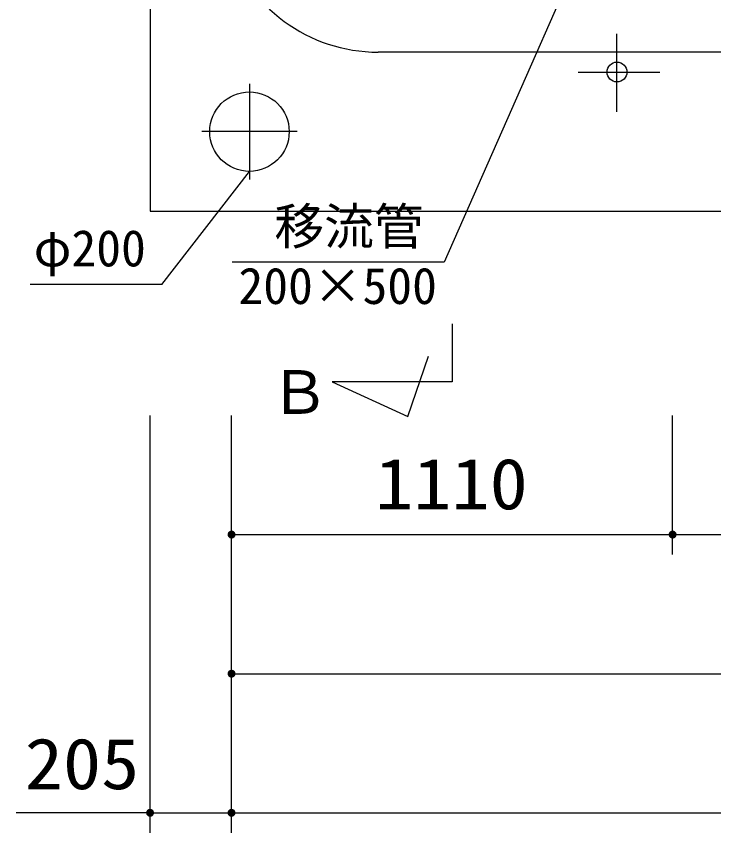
# Model space of a CAD drawing. Units: millimetres, scale not verified. Extents: x -14850 to 14850, y -10500 to 10500.
# Drawn here: x -10952 to -9197, y -2318 to -264 of the extents above; entities that cross this region are included whole.
import ezdxf
from ezdxf.enums import TextEntityAlignment as Align

# ---------------------------------------------------------------- set-up
doc = ezdxf.new("R2010")
doc.units = ezdxf.units.MM
doc.header["$LTSCALE"] = 50
doc.linetypes.add('CHAIN1', pattern=[8, 5, -1, 1, -1])
doc.layers.add('0-1_機器', color=3, linetype='Continuous', lineweight=25)
doc.layers.add('0-2_製作', color=5, linetype='Continuous', lineweight=25)
doc.styles.add('ＭＳ ゴシック', font='')
doc.styles.get('ＭＳ ゴシック').set_extended_font_data('MS Gothic')

msp = doc.modelspace()

# ---------------------------------------------------------------- linework, layer by layer
at = {"layer": '0-1_機器', "color": 7}
for p, q in [((-9440.6, -504.73), (-9440.6, -308.25)), ((-9537.93, -404.52), (-9332.78, -404.52))]:
    msp.add_line(p, q, dxfattribs=at)
at = {"layer": '0-1_機器'}
for p, q in [((-7594.39, -354.52), (-10041.51, -354.52)), ((-9855.6, -1037.98), (-9855.6, -1184.34)), ((-9855.6, -1184.34), (-10157.1, -1184.34))]:
    msp.add_line(p, q, dxfattribs=at)
at = {"layer": '0-1_機器', "color": 2, "linetype": 'CHAIN1'}
for p, q in [((-10365.6, -434.52), (-10365.6, -674.52)), ((-10245.6, -554.52), (-10485.6, -554.52))]:
    msp.add_line(p, q, dxfattribs=at)
at = {"layer": '0-1_機器', "color": 2}
for q in [(-10365.6, -654.52), (-10917.57, -938.79)]:
    msp.add_line((-10585.94, -938.79), q, dxfattribs=at)
msp.add_lwpolyline([(-10615.6, 1745.48), (-10615.6, -754.52), (-6415.6, -754.52)], dxfattribs=at)
at = {"layer": '0-1_機器'}
for points in [[(-9379.78, 242.16), (-9875.2, -882.59), (-10409.34, -882.59)], [(-10157.1, -1184.34), (-9966.77, -1270.86), (-9914.87, -1119.46)]]:
    msp.add_lwpolyline(points, dxfattribs=at)
at = {"layer": '0-1_機器', "color": 7}
msp.add_circle((-9440.6, -404.52), 25, dxfattribs=at)
at = {"layer": '0-1_機器', "color": 2}
msp.add_circle((-10365.6, -554.52), 100, dxfattribs=at)
at = {"layer": '0-1_機器'}
msp.add_arc((-10041.51, 45.48), 400, 197.4576, 270, dxfattribs=at)
at = {"layer": '0-2_製作', "color": 2}
for p, q in [((-10615.6, -2318.27), (-10615.6, -1268.63)), ((-10410.6, -2318.27), (-10410.6, -1268.63)), ((-9300.6, -1618.27), (-9300.6, -1268.63)), ((-10410.6, -1568.27), (-9300.6, -1568.27)), ((-9300.6, -1568.27), (-8360.6, -1568.27)), ((-10410.6, -1918.27), (-7140.6, -1918.27)), ((-10615.6, -2268.27), (-10952.22, -2268.27)), ((-10615.6, -2268.27), (-10410.6, -2268.27)), ((-10410.6, -2268.27), (-6520.6, -2268.27))]:
    msp.add_line(p, q, dxfattribs=at)
at = {"layer": '0-2_製作'}
for points in [[(-10417.45, -1560.98), (-10410.6, -1568.27), (-10418.31, -1561.9)], [(-10416.48, -1560.18), (-10410.6, -1568.27), (-10417.45, -1560.98)], [(-10415.42, -1559.51), (-10410.6, -1568.27), (-10416.48, -1560.18)], [(-10414.29, -1558.97), (-10410.6, -1568.27), (-10415.42, -1559.51)], [(-10413.09, -1558.59), (-10410.6, -1568.27), (-10414.29, -1558.97)], [(-10411.86, -1558.35), (-10410.6, -1568.27), (-10413.09, -1558.59)], [(-10411.86, -1558.35), (-10410.6, -1558.27), (-10410.6, -1568.27)], [(-10410.6, -1558.27), (-10400.6, -1568.27), (-10410.6, -1568.27)], [(-10409.98, -1558.29), (-10400.6, -1568.27), (-10410.6, -1558.27)], [(-10408.73, -1558.45), (-10400.6, -1568.27), (-10409.98, -1558.29)], [(-10407.51, -1558.76), (-10400.6, -1568.27), (-10408.73, -1558.45)], [(-10406.35, -1559.22), (-10400.6, -1568.27), (-10407.51, -1558.76)], [(-10405.25, -1559.83), (-10400.6, -1568.27), (-10406.35, -1559.22)], [(-10404.23, -1560.57), (-10400.6, -1568.27), (-10405.25, -1559.83)], [(-10403.31, -1561.43), (-10400.6, -1568.27), (-10404.23, -1560.57)], [(-9307.45, -1560.98), (-9300.6, -1568.27), (-9308.31, -1561.9)], [(-9306.48, -1560.18), (-9300.6, -1568.27), (-9307.45, -1560.98)], [(-9305.42, -1559.51), (-9300.6, -1568.27), (-9306.48, -1560.18)], [(-9304.29, -1558.97), (-9300.6, -1568.27), (-9305.42, -1559.51)], [(-9303.09, -1558.59), (-9300.6, -1568.27), (-9304.29, -1558.97)], [(-9301.86, -1558.35), (-9300.6, -1568.27), (-9303.09, -1558.59)], [(-9301.86, -1558.35), (-9300.6, -1558.27), (-9300.6, -1568.27)], [(-9300.6, -1558.27), (-9290.6, -1568.27), (-9300.6, -1568.27)], [(-9299.98, -1558.29), (-9290.6, -1568.27), (-9300.6, -1558.27)], [(-9298.73, -1558.45), (-9290.6, -1568.27), (-9299.98, -1558.29)], [(-9297.51, -1558.76), (-9290.6, -1568.27), (-9298.73, -1558.45)], [(-9296.35, -1559.22), (-9290.6, -1568.27), (-9297.51, -1558.76)], [(-9295.25, -1559.83), (-9290.6, -1568.27), (-9296.35, -1559.22)], [(-9294.23, -1560.57), (-9290.6, -1568.27), (-9295.25, -1559.83)], [(-9293.31, -1561.43), (-9290.6, -1568.27), (-9294.23, -1560.57)], [(-10420.58, -1567.64), (-10410.6, -1568.27), (-10420.6, -1568.27)], [(-10420.6, -1568.27), (-10420.29, -1570.76), (-10420.53, -1569.53)], [(-10420.6, -1568.27), (-10419.9, -1571.95), (-10420.29, -1570.76)], [(-10410.6, -1568.27), (-10419.9, -1571.95), (-10420.6, -1568.27)], [(-10420.43, -1566.4), (-10410.6, -1568.27), (-10420.58, -1567.64)], [(-10420.11, -1565.18), (-10410.6, -1568.27), (-10420.43, -1566.4)], [(-10419.65, -1564.01), (-10410.6, -1568.27), (-10420.11, -1565.18)], [(-10410.6, -1568.27), (-10419.37, -1573.09), (-10419.9, -1571.95)], [(-10419.05, -1562.91), (-10410.6, -1568.27), (-10419.65, -1564.01)], [(-10410.6, -1568.27), (-10418.69, -1574.15), (-10419.37, -1573.09)], [(-10418.31, -1561.9), (-10410.6, -1568.27), (-10419.05, -1562.91)], [(-10410.6, -1568.27), (-10417.89, -1575.12), (-10418.69, -1574.15)], [(-10410.6, -1568.27), (-10416.98, -1575.98), (-10417.89, -1575.12)], [(-10410.6, -1568.27), (-10415.96, -1576.72), (-10416.98, -1575.98)], [(-10410.6, -1568.27), (-10414.86, -1577.32), (-10415.96, -1576.72)], [(-10410.6, -1568.27), (-10413.69, -1577.78), (-10414.86, -1577.32)], [(-10410.6, -1568.27), (-10412.48, -1578.09), (-10413.69, -1577.78)], [(-10410.6, -1568.27), (-10411.23, -1578.25), (-10412.48, -1578.09)], [(-10410.6, -1568.27), (-10410.6, -1578.27), (-10411.23, -1578.25)], [(-10410.6, -1568.27), (-10409.35, -1578.19), (-10410.6, -1578.27)], [(-10410.6, -1568.27), (-10408.12, -1577.96), (-10409.35, -1578.19)], [(-10400.6, -1568.27), (-10408.12, -1577.96), (-10410.6, -1568.27)], [(-10400.6, -1568.27), (-10406.92, -1577.57), (-10408.12, -1577.96)], [(-10400.6, -1568.27), (-10405.79, -1577.04), (-10406.92, -1577.57)], [(-10400.6, -1568.27), (-10404.73, -1576.36), (-10405.79, -1577.04)], [(-10400.6, -1568.27), (-10403.76, -1575.56), (-10404.73, -1576.36)], [(-10400.6, -1568.27), (-10402.9, -1574.65), (-10403.76, -1575.56)], [(-10402.51, -1562.39), (-10400.6, -1568.27), (-10403.31, -1561.43)], [(-10400.6, -1568.27), (-10402.16, -1573.63), (-10402.9, -1574.65)], [(-10401.84, -1563.45), (-10400.6, -1568.27), (-10402.51, -1562.39)], [(-10400.6, -1568.27), (-10401.56, -1572.53), (-10402.16, -1573.63)], [(-10401.31, -1564.59), (-10400.6, -1568.27), (-10401.84, -1563.45)], [(-10400.6, -1568.27), (-10401.09, -1571.36), (-10401.56, -1572.53)], [(-10400.92, -1565.79), (-10400.6, -1568.27), (-10401.31, -1564.59)], [(-10400.6, -1568.27), (-10400.78, -1570.15), (-10401.09, -1571.36)], [(-10400.92, -1565.79), (-10400.68, -1567.02), (-10400.6, -1568.27)], [(-10400.6, -1568.27), (-10400.62, -1568.9), (-10400.78, -1570.15)], [(-9310.58, -1567.64), (-9300.6, -1568.27), (-9310.6, -1568.27)], [(-9310.6, -1568.27), (-9310.29, -1570.76), (-9310.53, -1569.53)], [(-9310.6, -1568.27), (-9309.9, -1571.95), (-9310.29, -1570.76)], [(-9300.6, -1568.27), (-9309.9, -1571.95), (-9310.6, -1568.27)], [(-9310.43, -1566.4), (-9300.6, -1568.27), (-9310.58, -1567.64)], [(-9310.11, -1565.18), (-9300.6, -1568.27), (-9310.43, -1566.4)], [(-9309.65, -1564.01), (-9300.6, -1568.27), (-9310.11, -1565.18)], [(-9300.6, -1568.27), (-9309.37, -1573.09), (-9309.9, -1571.95)], [(-9309.05, -1562.91), (-9300.6, -1568.27), (-9309.65, -1564.01)], [(-9300.6, -1568.27), (-9308.69, -1574.15), (-9309.37, -1573.09)], [(-9308.31, -1561.9), (-9300.6, -1568.27), (-9309.05, -1562.91)], [(-9300.6, -1568.27), (-9307.89, -1575.12), (-9308.69, -1574.15)], [(-9300.6, -1568.27), (-9306.98, -1575.98), (-9307.89, -1575.12)], [(-9300.6, -1568.27), (-9305.96, -1576.72), (-9306.98, -1575.98)], [(-9300.6, -1568.27), (-9304.86, -1577.32), (-9305.96, -1576.72)], [(-9300.6, -1568.27), (-9303.69, -1577.78), (-9304.86, -1577.32)], [(-9300.6, -1568.27), (-9302.48, -1578.09), (-9303.69, -1577.78)], [(-9300.6, -1568.27), (-9301.23, -1578.25), (-9302.48, -1578.09)], [(-9300.6, -1568.27), (-9300.6, -1578.27), (-9301.23, -1578.25)], [(-9300.6, -1568.27), (-9299.35, -1578.19), (-9300.6, -1578.27)], [(-9300.6, -1568.27), (-9298.12, -1577.96), (-9299.35, -1578.19)], [(-9290.6, -1568.27), (-9298.12, -1577.96), (-9300.6, -1568.27)], [(-9290.6, -1568.27), (-9296.92, -1577.57), (-9298.12, -1577.96)], [(-9290.6, -1568.27), (-9295.79, -1577.04), (-9296.92, -1577.57)], [(-9290.6, -1568.27), (-9294.73, -1576.36), (-9295.79, -1577.04)], [(-9290.6, -1568.27), (-9293.76, -1575.56), (-9294.73, -1576.36)], [(-9290.6, -1568.27), (-9292.9, -1574.65), (-9293.76, -1575.56)], [(-9292.51, -1562.39), (-9290.6, -1568.27), (-9293.31, -1561.43)], [(-9290.6, -1568.27), (-9292.16, -1573.63), (-9292.9, -1574.65)], [(-9291.84, -1563.45), (-9290.6, -1568.27), (-9292.51, -1562.39)], [(-9290.6, -1568.27), (-9291.56, -1572.53), (-9292.16, -1573.63)], [(-9291.31, -1564.59), (-9290.6, -1568.27), (-9291.84, -1563.45)], [(-9290.6, -1568.27), (-9291.09, -1571.36), (-9291.56, -1572.53)], [(-9290.92, -1565.79), (-9290.6, -1568.27), (-9291.31, -1564.59)], [(-9290.6, -1568.27), (-9290.78, -1570.15), (-9291.09, -1571.36)], [(-9290.92, -1565.79), (-9290.68, -1567.02), (-9290.6, -1568.27)], [(-9290.6, -1568.27), (-9290.62, -1568.9), (-9290.78, -1570.15)], [(-10415.42, -1909.51), (-10410.6, -1918.27), (-10416.48, -1910.18)], [(-10414.29, -1908.97), (-10410.6, -1918.27), (-10415.42, -1909.51)], [(-10413.09, -1908.59), (-10410.6, -1918.27), (-10414.29, -1908.97)], [(-10411.86, -1908.35), (-10410.6, -1918.27), (-10413.09, -1908.59)], [(-10411.86, -1908.35), (-10410.6, -1908.27), (-10410.6, -1918.27)], [(-10410.6, -1908.27), (-10400.6, -1918.27), (-10410.6, -1918.27)], [(-10409.98, -1908.29), (-10400.6, -1918.27), (-10410.6, -1908.27)], [(-10408.73, -1908.45), (-10400.6, -1918.27), (-10409.98, -1908.29)], [(-10407.51, -1908.76), (-10400.6, -1918.27), (-10408.73, -1908.45)], [(-10406.35, -1909.22), (-10400.6, -1918.27), (-10407.51, -1908.76)], [(-10405.25, -1909.83), (-10400.6, -1918.27), (-10406.35, -1909.22)], [(-10404.23, -1910.57), (-10400.6, -1918.27), (-10405.25, -1909.83)], [(-10420.58, -1917.64), (-10410.6, -1918.27), (-10420.6, -1918.27)], [(-10420.6, -1918.27), (-10420.29, -1920.76), (-10420.53, -1919.53)], [(-10420.6, -1918.27), (-10419.9, -1921.95), (-10420.29, -1920.76)], [(-10410.6, -1918.27), (-10419.9, -1921.95), (-10420.6, -1918.27)], [(-10420.43, -1916.4), (-10410.6, -1918.27), (-10420.58, -1917.64)], [(-10420.11, -1915.18), (-10410.6, -1918.27), (-10420.43, -1916.4)], [(-10419.65, -1914.01), (-10410.6, -1918.27), (-10420.11, -1915.18)], [(-10410.6, -1918.27), (-10419.37, -1923.09), (-10419.9, -1921.95)], [(-10419.05, -1912.91), (-10410.6, -1918.27), (-10419.65, -1914.01)], [(-10410.6, -1918.27), (-10418.69, -1924.15), (-10419.37, -1923.09)], [(-10418.31, -1911.9), (-10410.6, -1918.27), (-10419.05, -1912.91)], [(-10410.6, -1918.27), (-10417.89, -1925.12), (-10418.69, -1924.15)], [(-10417.45, -1910.98), (-10410.6, -1918.27), (-10418.31, -1911.9)], [(-10410.6, -1918.27), (-10416.98, -1925.98), (-10417.89, -1925.12)], [(-10416.48, -1910.18), (-10410.6, -1918.27), (-10417.45, -1910.98)], [(-10410.6, -1918.27), (-10415.96, -1926.72), (-10416.98, -1925.98)], [(-10410.6, -1918.27), (-10414.86, -1927.32), (-10415.96, -1926.72)], [(-10410.6, -1918.27), (-10413.69, -1927.78), (-10414.86, -1927.32)], [(-10410.6, -1918.27), (-10412.48, -1928.09), (-10413.69, -1927.78)], [(-10410.6, -1918.27), (-10411.23, -1928.25), (-10412.48, -1928.09)], [(-10410.6, -1918.27), (-10410.6, -1928.27), (-10411.23, -1928.25)], [(-10410.6, -1918.27), (-10409.35, -1928.19), (-10410.6, -1928.27)], [(-10410.6, -1918.27), (-10408.12, -1927.96), (-10409.35, -1928.19)], [(-10400.6, -1918.27), (-10408.12, -1927.96), (-10410.6, -1918.27)], [(-10400.6, -1918.27), (-10406.92, -1927.57), (-10408.12, -1927.96)], [(-10400.6, -1918.27), (-10405.79, -1927.04), (-10406.92, -1927.57)], [(-10400.6, -1918.27), (-10404.73, -1926.36), (-10405.79, -1927.04)], [(-10400.6, -1918.27), (-10403.76, -1925.56), (-10404.73, -1926.36)], [(-10403.31, -1911.43), (-10400.6, -1918.27), (-10404.23, -1910.57)], [(-10400.6, -1918.27), (-10402.9, -1924.65), (-10403.76, -1925.56)], [(-10402.51, -1912.39), (-10400.6, -1918.27), (-10403.31, -1911.43)], [(-10400.6, -1918.27), (-10402.16, -1923.63), (-10402.9, -1924.65)], [(-10401.84, -1913.45), (-10400.6, -1918.27), (-10402.51, -1912.39)], [(-10400.6, -1918.27), (-10401.56, -1922.53), (-10402.16, -1923.63)], [(-10401.31, -1914.59), (-10400.6, -1918.27), (-10401.84, -1913.45)], [(-10400.6, -1918.27), (-10401.09, -1921.36), (-10401.56, -1922.53)], [(-10400.92, -1915.79), (-10400.6, -1918.27), (-10401.31, -1914.59)], [(-10400.6, -1918.27), (-10400.78, -1920.15), (-10401.09, -1921.36)], [(-10400.92, -1915.79), (-10400.68, -1917.02), (-10400.6, -1918.27)], [(-10400.6, -1918.27), (-10400.62, -1918.9), (-10400.78, -1920.15)], [(-10619.29, -2258.97), (-10615.6, -2268.27), (-10620.42, -2259.51)], [(-10618.09, -2258.59), (-10615.6, -2268.27), (-10619.29, -2258.97)], [(-10616.86, -2258.35), (-10615.6, -2268.27), (-10618.09, -2258.59)], [(-10616.86, -2258.35), (-10615.6, -2258.27), (-10615.6, -2268.27)], [(-10615.6, -2258.27), (-10605.6, -2268.27), (-10615.6, -2268.27)], [(-10614.98, -2258.29), (-10605.6, -2268.27), (-10615.6, -2258.27)], [(-10613.73, -2258.45), (-10605.6, -2268.27), (-10614.98, -2258.29)], [(-10612.51, -2258.76), (-10605.6, -2268.27), (-10613.73, -2258.45)], [(-10611.35, -2259.22), (-10605.6, -2268.27), (-10612.51, -2258.76)], [(-10610.25, -2259.83), (-10605.6, -2268.27), (-10611.35, -2259.22)], [(-10414.29, -2258.97), (-10410.6, -2268.27), (-10415.42, -2259.51)], [(-10413.09, -2258.59), (-10410.6, -2268.27), (-10414.29, -2258.97)], [(-10411.86, -2258.35), (-10410.6, -2268.27), (-10413.09, -2258.59)], [(-10411.86, -2258.35), (-10410.6, -2258.27), (-10410.6, -2268.27)], [(-10410.6, -2258.27), (-10400.6, -2268.27), (-10410.6, -2268.27)], [(-10409.98, -2258.29), (-10400.6, -2268.27), (-10410.6, -2258.27)], [(-10408.73, -2258.45), (-10400.6, -2268.27), (-10409.98, -2258.29)], [(-10407.51, -2258.76), (-10400.6, -2268.27), (-10408.73, -2258.45)], [(-10406.35, -2259.22), (-10400.6, -2268.27), (-10407.51, -2258.76)], [(-10405.25, -2259.83), (-10400.6, -2268.27), (-10406.35, -2259.22)], [(-10625.58, -2267.64), (-10615.6, -2268.27), (-10625.6, -2268.27)], [(-10625.6, -2268.27), (-10624.9, -2271.95), (-10625.53, -2269.53)], [(-10625.6, -2268.27), (-10624.37, -2273.09), (-10624.9, -2271.95)], [(-10615.6, -2268.27), (-10624.37, -2273.09), (-10625.6, -2268.27)], [(-10625.43, -2266.4), (-10615.6, -2268.27), (-10625.58, -2267.64)], [(-10625.53, -2269.53), (-10624.9, -2271.95), (-10625.29, -2270.76)], [(-10625.11, -2265.18), (-10615.6, -2268.27), (-10625.43, -2266.4)], [(-10624.65, -2264.01), (-10615.6, -2268.27), (-10625.11, -2265.18)], [(-10624.05, -2262.91), (-10615.6, -2268.27), (-10624.65, -2264.01)], [(-10615.6, -2268.27), (-10623.69, -2274.15), (-10624.37, -2273.09)], [(-10623.31, -2261.9), (-10615.6, -2268.27), (-10624.05, -2262.91)], [(-10615.6, -2268.27), (-10622.89, -2275.12), (-10623.69, -2274.15)], [(-10622.45, -2260.98), (-10615.6, -2268.27), (-10623.31, -2261.9)], [(-10615.6, -2268.27), (-10621.98, -2275.98), (-10622.89, -2275.12)], [(-10621.48, -2260.18), (-10615.6, -2268.27), (-10622.45, -2260.98)], [(-10615.6, -2268.27), (-10620.96, -2276.72), (-10621.98, -2275.98)], [(-10620.42, -2259.51), (-10615.6, -2268.27), (-10621.48, -2260.18)], [(-10615.6, -2268.27), (-10619.86, -2277.32), (-10620.96, -2276.72)], [(-10615.6, -2268.27), (-10618.69, -2277.78), (-10619.86, -2277.32)], [(-10615.6, -2268.27), (-10617.48, -2278.09), (-10618.69, -2277.78)], [(-10615.6, -2268.27), (-10616.23, -2278.25), (-10617.48, -2278.09)], [(-10615.6, -2268.27), (-10615.6, -2278.27), (-10616.23, -2278.25)], [(-10615.6, -2268.27), (-10614.35, -2278.19), (-10615.6, -2278.27)], [(-10615.6, -2268.27), (-10613.12, -2277.96), (-10614.35, -2278.19)], [(-10605.6, -2268.27), (-10613.12, -2277.96), (-10615.6, -2268.27)], [(-10605.6, -2268.27), (-10611.92, -2277.57), (-10613.12, -2277.96)], [(-10605.6, -2268.27), (-10610.79, -2277.04), (-10611.92, -2277.57)], [(-10605.6, -2268.27), (-10609.73, -2276.36), (-10610.79, -2277.04)], [(-10609.23, -2260.57), (-10605.6, -2268.27), (-10610.25, -2259.83)], [(-10605.6, -2268.27), (-10608.76, -2275.56), (-10609.73, -2276.36)], [(-10608.31, -2261.43), (-10605.6, -2268.27), (-10609.23, -2260.57)], [(-10605.6, -2268.27), (-10607.9, -2274.65), (-10608.76, -2275.56)], [(-10607.51, -2262.39), (-10605.6, -2268.27), (-10608.31, -2261.43)], [(-10605.6, -2268.27), (-10607.16, -2273.63), (-10607.9, -2274.65)], [(-10606.84, -2263.45), (-10605.6, -2268.27), (-10607.51, -2262.39)], [(-10605.6, -2268.27), (-10606.56, -2272.53), (-10607.16, -2273.63)], [(-10606.31, -2264.59), (-10605.6, -2268.27), (-10606.84, -2263.45)], [(-10605.6, -2268.27), (-10606.09, -2271.36), (-10606.56, -2272.53)], [(-10606.31, -2264.59), (-10605.68, -2267.02), (-10605.6, -2268.27)], [(-10605.92, -2265.79), (-10605.68, -2267.02), (-10606.31, -2264.59)], [(-10605.6, -2268.27), (-10605.78, -2270.15), (-10606.09, -2271.36)], [(-10605.6, -2268.27), (-10605.62, -2268.9), (-10605.78, -2270.15)], [(-10420.58, -2267.64), (-10410.6, -2268.27), (-10420.6, -2268.27)], [(-10420.6, -2268.27), (-10419.9, -2271.95), (-10420.53, -2269.53)], [(-10420.6, -2268.27), (-10419.37, -2273.09), (-10419.9, -2271.95)], [(-10410.6, -2268.27), (-10419.37, -2273.09), (-10420.6, -2268.27)], [(-10420.43, -2266.4), (-10410.6, -2268.27), (-10420.58, -2267.64)], [(-10420.53, -2269.53), (-10419.9, -2271.95), (-10420.29, -2270.76)], [(-10420.11, -2265.18), (-10410.6, -2268.27), (-10420.43, -2266.4)], [(-10419.65, -2264.01), (-10410.6, -2268.27), (-10420.11, -2265.18)], [(-10419.05, -2262.91), (-10410.6, -2268.27), (-10419.65, -2264.01)], [(-10410.6, -2268.27), (-10418.69, -2274.15), (-10419.37, -2273.09)], [(-10418.31, -2261.9), (-10410.6, -2268.27), (-10419.05, -2262.91)], [(-10410.6, -2268.27), (-10417.89, -2275.12), (-10418.69, -2274.15)], [(-10417.45, -2260.98), (-10410.6, -2268.27), (-10418.31, -2261.9)], [(-10410.6, -2268.27), (-10416.98, -2275.98), (-10417.89, -2275.12)], [(-10416.48, -2260.18), (-10410.6, -2268.27), (-10417.45, -2260.98)], [(-10410.6, -2268.27), (-10415.96, -2276.72), (-10416.98, -2275.98)], [(-10415.42, -2259.51), (-10410.6, -2268.27), (-10416.48, -2260.18)], [(-10410.6, -2268.27), (-10414.86, -2277.32), (-10415.96, -2276.72)], [(-10410.6, -2268.27), (-10413.69, -2277.78), (-10414.86, -2277.32)], [(-10410.6, -2268.27), (-10412.48, -2278.09), (-10413.69, -2277.78)], [(-10410.6, -2268.27), (-10411.23, -2278.25), (-10412.48, -2278.09)], [(-10410.6, -2268.27), (-10410.6, -2278.27), (-10411.23, -2278.25)], [(-10410.6, -2268.27), (-10409.35, -2278.19), (-10410.6, -2278.27)], [(-10410.6, -2268.27), (-10408.12, -2277.96), (-10409.35, -2278.19)], [(-10400.6, -2268.27), (-10408.12, -2277.96), (-10410.6, -2268.27)], [(-10400.6, -2268.27), (-10406.92, -2277.57), (-10408.12, -2277.96)], [(-10400.6, -2268.27), (-10405.79, -2277.04), (-10406.92, -2277.57)], [(-10400.6, -2268.27), (-10404.73, -2276.36), (-10405.79, -2277.04)], [(-10404.23, -2260.57), (-10400.6, -2268.27), (-10405.25, -2259.83)], [(-10400.6, -2268.27), (-10403.76, -2275.56), (-10404.73, -2276.36)], [(-10403.31, -2261.43), (-10400.6, -2268.27), (-10404.23, -2260.57)], [(-10400.6, -2268.27), (-10402.9, -2274.65), (-10403.76, -2275.56)], [(-10402.51, -2262.39), (-10400.6, -2268.27), (-10403.31, -2261.43)], [(-10400.6, -2268.27), (-10402.16, -2273.63), (-10402.9, -2274.65)], [(-10401.84, -2263.45), (-10400.6, -2268.27), (-10402.51, -2262.39)], [(-10400.6, -2268.27), (-10401.56, -2272.53), (-10402.16, -2273.63)], [(-10401.31, -2264.59), (-10400.6, -2268.27), (-10401.84, -2263.45)], [(-10400.6, -2268.27), (-10401.09, -2271.36), (-10401.56, -2272.53)], [(-10401.31, -2264.59), (-10400.68, -2267.02), (-10400.6, -2268.27)], [(-10400.92, -2265.79), (-10400.68, -2267.02), (-10401.31, -2264.59)], [(-10400.6, -2268.27), (-10400.78, -2270.15), (-10401.09, -2271.36)], [(-10400.6, -2268.27), (-10400.62, -2268.9), (-10400.78, -2270.15)]]:
    msp.add_solid(points, dxfattribs=at)

# ---------------------------------------------------------------- texts
at = {"layer": '0-1_機器', "color": 4, "style": 'ＭＳ ゴシック'}
for s, height, p in [('移流管', 91.79, (-10302.81, -866.2)), ('φ200', 91.79, (-10908.46, -921.07)), ('200×500', 91.79, (-10393.25, -1015.68)), ('Ｂ', 110, (-10314.55, -1297.63))]:
    msp.add_text(s, height=height, dxfattribs=at).set_placement(p, align=Align.BOTTOM_LEFT)
at = {"layer": '0-2_製作', "color": 4, "style": 'ＭＳ ゴシック', "width": 1.1}
for s, p in [('1110', (-10049.35, -1543.27)), ('205', (-10930.96, -2247.38))]:
    msp.add_text(s, height=128.4, dxfattribs=at).set_placement(p, align=Align.BOTTOM_LEFT)

doc.saveas('drawing.dxf')
